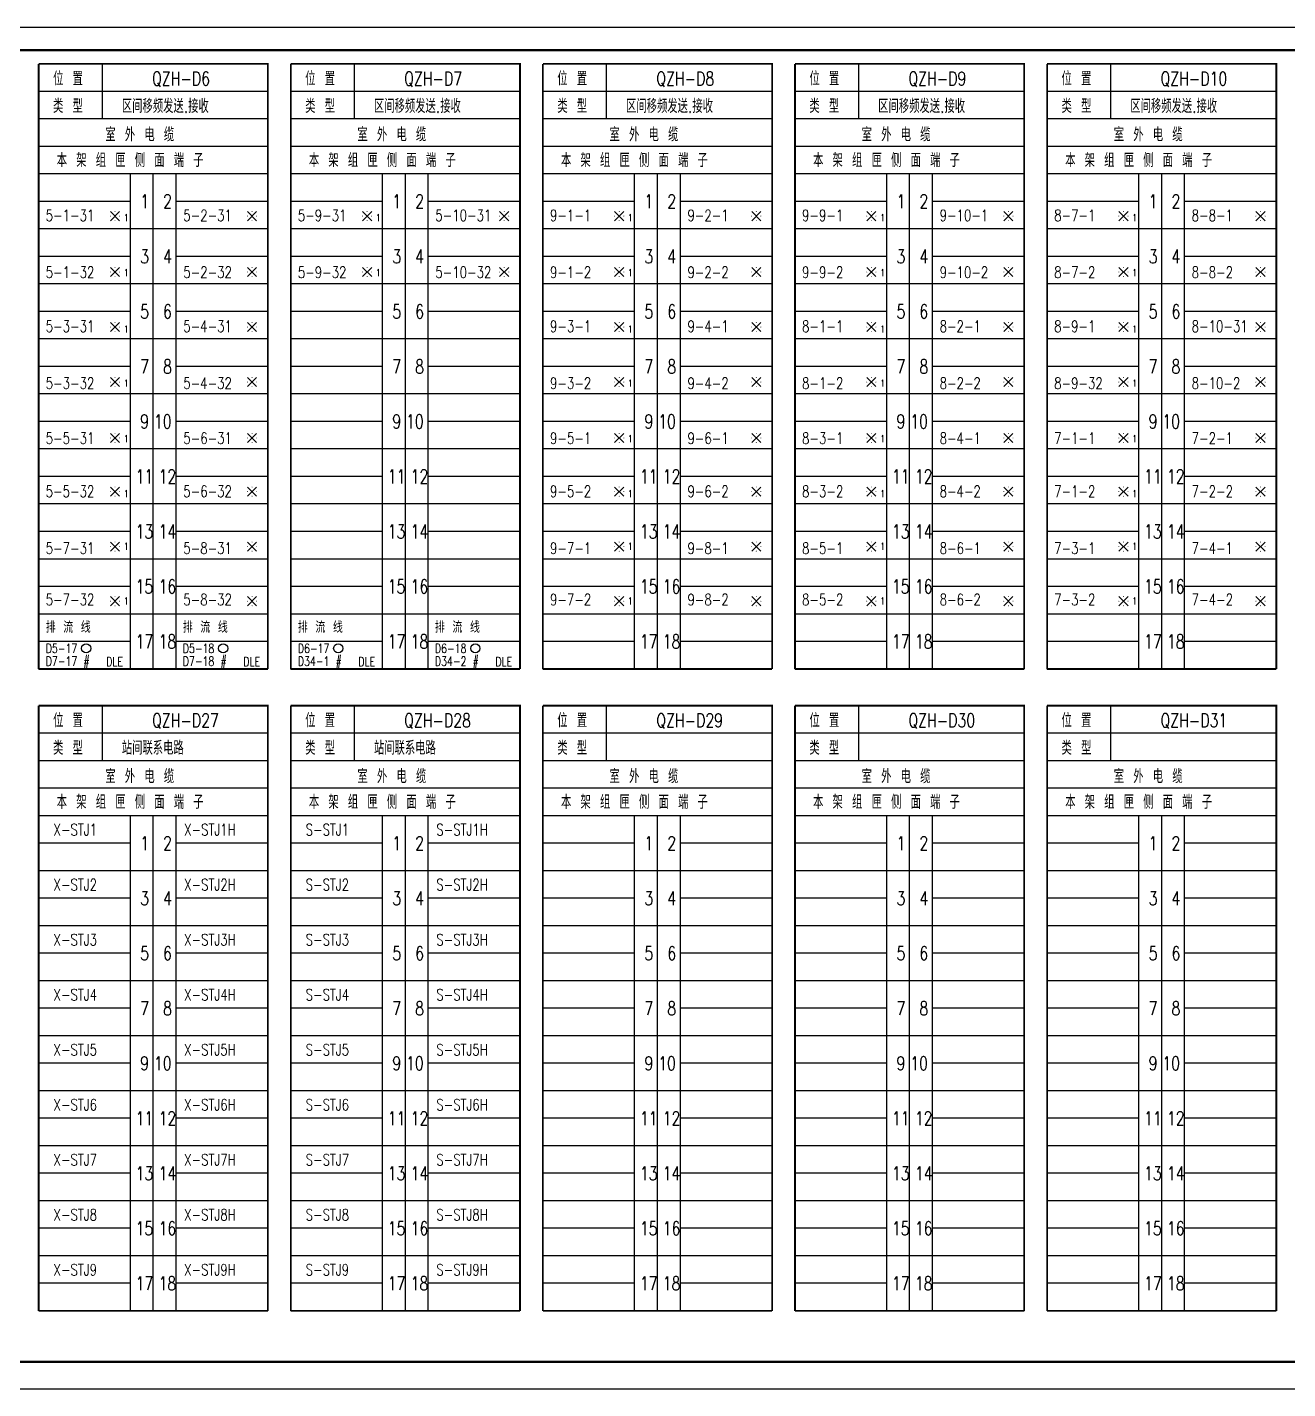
# Model space of a CAD drawing. Extents: x -40 to 1169, y -17 to 280.
# Drawn here: x 272.5 to 547.5, y -17 to 280 of the extents above; entities that cross this region are included whole.
import ezdxf

# ---------------------------------------------------------------- set-up
doc = ezdxf.new("R2010")
doc.units = 0
doc.linetypes.add('0', pattern=[0])
doc.layers.get('0').update_dxf_attribs({"linetype": 'CONTINUOUS'})
doc.layers.add('1', color=1, linetype='0')
doc.layers.add('DEFINE', color=7, linetype='CONTINUOUS')
doc.styles.get("Standard").update_dxf_attribs({"font": 'txt.shx', "bigfont": 'hztxt.shx'})

# ---------------------------------------------------------------- blocks, each defined once
blk = doc.blocks.new('F')
for p, q in [((1, 1), (-1, -1)), ((-1, 1), (1, -1))]:
    blk.add_line(p, q)
at = {"const_width": 0.1}
for points in [[(-1.05, 0, 1), (-0.95, 0, 1)], [(-0.05, 1, 1), (0.05, 1, 1)], [(0.95, 0, 1), (1.05, 0, 1)], [(-0.05, -1, 1), (0.05, -1, 1)]]:
    blk.add_lwpolyline(points, format="xyb", close=True, dxfattribs=at)

msp = doc.modelspace()

# ---------------------------------------------------------------- linework, layer by layer
for p, q in [((-39.85, 280), (1168.75, 280)), ((288.9, 260), (288.9, 272)), ((343.9, 260), (343.9, 272)), ((398.9, 260), (398.9, 272)), ((453.9, 260), (453.9, 272)), ((508.9, 260), (508.9, 272)), ((295, 140), (295, 248)), ((300, 140), (300, 248)), ((305, 140), (305, 248)), ((350, 140), (350, 248)), ((355, 140), (355, 248)), ((360, 140), (360, 248)), ((405, 140), (405, 248)), ((410, 140), (410, 248)), ((415, 140), (415, 248)), ((460, 140), (460, 248)), ((465, 140), (465, 248)), ((470, 140), (470, 248)), ((515, 140), (515, 248)), ((520, 140), (520, 248)), ((525, 140), (525, 248)), ((295, 242), (275, 242)), ((325, 242), (305, 242)), ((350, 242), (330, 242)), ((380, 242), (360, 242)), ((405, 242), (385, 242)), ((435, 242), (415, 242)), ((460, 242), (440, 242)), ((490, 242), (470, 242)), ((515, 242), (495, 242)), ((545, 242), (525, 242)), ((295, 230), (275, 230)), ((325, 230), (305, 230)), ((350, 230), (330, 230)), ((380, 230), (360, 230)), ((405, 230), (385, 230)), ((435, 230), (415, 230)), ((460, 230), (440, 230)), ((490, 230), (470, 230)), ((515, 230), (495, 230)), ((545, 230), (525, 230)), ((295, 218), (275, 218)), ((325, 218), (305, 218)), ((350, 218), (330, 218)), ((380, 218), (360, 218)), ((405, 218), (385, 218)), ((435, 218), (415, 218)), ((460, 218), (440, 218)), ((490, 218), (470, 218)), ((515, 218), (495, 218)), ((545, 218), (525, 218)), ((295, 206), (275, 206)), ((325, 206), (305, 206)), ((350, 206), (330, 206)), ((380, 206), (360, 206)), ((405, 206), (385, 206)), ((435, 206), (415, 206)), ((460, 206), (440, 206)), ((490, 206), (470, 206)), ((515, 206), (495, 206)), ((545, 206), (525, 206)), ((295, 194), (275, 194)), ((325, 194), (305, 194)), ((350, 194), (330, 194)), ((380, 194), (360, 194)), ((405, 194), (385, 194)), ((435, 194), (415, 194)), ((460, 194), (440, 194)), ((490, 194), (470, 194)), ((515, 194), (495, 194)), ((545, 194), (525, 194)), ((295, 182), (275, 182)), ((325, 182), (305, 182)), ((350, 182), (330, 182)), ((380, 182), (360, 182)), ((405, 182), (385, 182)), ((435, 182), (415, 182)), ((460, 182), (440, 182)), ((490, 182), (470, 182)), ((515, 182), (495, 182)), ((545, 182), (525, 182)), ((295, 170), (275, 170)), ((325, 170), (305, 170)), ((350, 170), (330, 170)), ((380, 170), (360, 170)), ((405, 170), (385, 170)), ((435, 170), (415, 170)), ((460, 170), (440, 170)), ((490, 170), (470, 170)), ((515, 170), (495, 170)), ((545, 170), (525, 170)), ((295, 158), (275, 158)), ((325, 158), (305, 158)), ((350, 158), (330, 158)), ((380, 158), (360, 158)), ((405, 158), (385, 158)), ((435, 158), (415, 158)), ((460, 158), (440, 158)), ((490, 158), (470, 158)), ((515, 158), (495, 158)), ((545, 158), (525, 158)), ((295, 146), (275, 146)), ((325, 146), (305, 146)), ((350, 146), (330, 146)), ((380, 146), (360, 146)), ((405, 146), (385, 146)), ((435, 146), (415, 146)), ((460, 146), (440, 146)), ((490, 146), (470, 146)), ((515, 146), (495, 146)), ((545, 146), (525, 146)), ((288.9, 120), (288.9, 132)), ((343.9, 120), (343.9, 132)), ((398.9, 120), (398.9, 132)), ((453.9, 120), (453.9, 132)), ((508.9, 120), (508.9, 132)), ((295, 0), (295, 108)), ((300, 0), (300, 108)), ((305, 0), (305, 108)), ((350, 0), (350, 108)), ((355, 0), (355, 108)), ((360, 0), (360, 108)), ((405, 0), (405, 108)), ((410, 0), (410, 108)), ((415, 0), (415, 108)), ((460, 0), (460, 108)), ((465, 0), (465, 108)), ((470, 0), (470, 108)), ((515, 0), (515, 108)), ((520, 0), (520, 108)), ((525, 0), (525, 108)), ((295, 102), (275, 102)), ((325, 102), (305, 102)), ((350, 102), (330, 102)), ((380, 102), (360, 102)), ((405, 102), (385, 102)), ((435, 102), (415, 102)), ((460, 102), (440, 102)), ((490, 102), (470, 102)), ((515, 102), (495, 102)), ((545, 102), (525, 102)), ((295, 90), (275, 90)), ((325, 90), (305, 90)), ((350, 90), (330, 90)), ((380, 90), (360, 90)), ((405, 90), (385, 90)), ((435, 90), (415, 90)), ((460, 90), (440, 90)), ((490, 90), (470, 90)), ((515, 90), (495, 90)), ((545, 90), (525, 90)), ((295, 78), (275, 78)), ((325, 78), (305, 78)), ((350, 78), (330, 78)), ((380, 78), (360, 78)), ((405, 78), (385, 78)), ((435, 78), (415, 78)), ((460, 78), (440, 78)), ((490, 78), (470, 78)), ((515, 78), (495, 78)), ((545, 78), (525, 78)), ((295, 66), (275, 66)), ((325, 66), (305, 66)), ((350, 66), (330, 66)), ((380, 66), (360, 66)), ((405, 66), (385, 66)), ((435, 66), (415, 66)), ((460, 66), (440, 66)), ((490, 66), (470, 66)), ((515, 66), (495, 66)), ((545, 66), (525, 66)), ((295, 54), (275, 54)), ((325, 54), (305, 54)), ((350, 54), (330, 54)), ((380, 54), (360, 54)), ((405, 54), (385, 54)), ((435, 54), (415, 54)), ((460, 54), (440, 54)), ((490, 54), (470, 54)), ((515, 54), (495, 54)), ((545, 54), (525, 54)), ((295, 42), (275, 42)), ((325, 42), (305, 42)), ((350, 42), (330, 42)), ((380, 42), (360, 42)), ((405, 42), (385, 42)), ((435, 42), (415, 42)), ((460, 42), (440, 42)), ((490, 42), (470, 42)), ((515, 42), (495, 42)), ((545, 42), (525, 42)), ((295, 30), (275, 30)), ((325, 30), (305, 30)), ((350, 30), (330, 30)), ((380, 30), (360, 30)), ((405, 30), (385, 30)), ((435, 30), (415, 30)), ((460, 30), (440, 30)), ((490, 30), (470, 30)), ((515, 30), (495, 30)), ((545, 30), (525, 30)), ((295, 18), (275, 18)), ((325, 18), (305, 18)), ((350, 18), (330, 18)), ((380, 18), (360, 18)), ((405, 18), (385, 18)), ((435, 18), (415, 18)), ((460, 18), (440, 18)), ((490, 18), (470, 18)), ((515, 18), (495, 18)), ((545, 18), (525, 18)), ((295, 6), (275, 6)), ((325, 6), (305, 6)), ((350, 6), (330, 6)), ((380, 6), (360, 6)), ((405, 6), (385, 6)), ((435, 6), (415, 6)), ((460, 6), (440, 6)), ((490, 6), (470, 6)), ((515, 6), (495, 6)), ((545, 6), (525, 6)), ((-39.85, -17), (1168.75, -17))]:
    msp.add_line(p, q)
at = {"flags": 128}
for points, const_width in [([(-14.85, 275), (1163.32, 275)], 0.5), ([(275, 140), (275, 272)], 0.4), ([(330, 140), (330, 272)], 0.4), ([(385, 140), (385, 272)], 0.4), ([(440, 140), (440, 272)], 0.4), ([(495, 140), (495, 272)], 0.4), ([(275, 0), (275, 132)], 0.4), ([(330, 0), (330, 132)], 0.4), ([(385, 0), (385, 132)], 0.4), ([(440, 0), (440, 132)], 0.4), ([(495, 0), (495, 132)], 0.4), ([(983.32, -11.13), (-14.85, -11.13)], 0.5)]:
    msp.add_lwpolyline(points, dxfattribs=dict(at, const_width=const_width))
for centre in [(285.35, 144.5), (315.25, 144.5), (340.35, 144.5), (370.25, 144.5)]:
    msp.add_circle(centre, 1)
at = {"layer": '1', "color": 7}
for p, q in [((325, 266), (275, 266)), ((380, 266), (330, 266)), ((435, 266), (385, 266)), ((490, 266), (440, 266)), ((545, 266), (495, 266)), ((325, 260), (275, 260)), ((380, 260), (330, 260)), ((435, 260), (385, 260)), ((490, 260), (440, 260)), ((545, 260), (495, 260)), ((325, 254), (275, 254)), ((380, 254), (330, 254)), ((435, 254), (385, 254)), ((490, 254), (440, 254)), ((545, 254), (495, 254)), ((325, 248), (275, 248)), ((380, 248), (330, 248)), ((435, 248), (385, 248)), ((490, 248), (440, 248)), ((545, 248), (495, 248)), ((325, 236), (275, 236)), ((380, 236), (330, 236)), ((435, 236), (385, 236)), ((490, 236), (440, 236)), ((545, 236), (495, 236)), ((325, 224), (275, 224)), ((380, 224), (330, 224)), ((435, 224), (385, 224)), ((490, 224), (440, 224)), ((545, 224), (495, 224)), ((325, 212), (275, 212)), ((380, 212), (330, 212)), ((435, 212), (385, 212)), ((490, 212), (440, 212)), ((545, 212), (495, 212)), ((325, 200), (275, 200)), ((380, 200), (330, 200)), ((435, 200), (385, 200)), ((490, 200), (440, 200)), ((545, 200), (495, 200)), ((325, 188), (275, 188)), ((380, 188), (330, 188)), ((435, 188), (385, 188)), ((490, 188), (440, 188)), ((545, 188), (495, 188)), ((325, 176), (275, 176)), ((380, 176), (330, 176)), ((435, 176), (385, 176)), ((490, 176), (440, 176)), ((545, 176), (495, 176)), ((325, 164), (275, 164)), ((380, 164), (330, 164)), ((435, 164), (385, 164)), ((490, 164), (440, 164)), ((545, 164), (495, 164)), ((325, 152), (275, 152)), ((380, 152), (330, 152)), ((435, 152), (385, 152)), ((490, 152), (440, 152)), ((545, 152), (495, 152)), ((325, 126), (275, 126)), ((380, 126), (330, 126)), ((435, 126), (385, 126)), ((490, 126), (440, 126)), ((545, 126), (495, 126)), ((325, 120), (275, 120)), ((380, 120), (330, 120)), ((435, 120), (385, 120)), ((490, 120), (440, 120)), ((545, 120), (495, 120)), ((325, 114), (275, 114)), ((380, 114), (330, 114)), ((435, 114), (385, 114)), ((490, 114), (440, 114)), ((545, 114), (495, 114)), ((325, 108), (275, 108)), ((380, 108), (330, 108)), ((435, 108), (385, 108)), ((490, 108), (440, 108)), ((545, 108), (495, 108)), ((325, 96), (275, 96)), ((380, 96), (330, 96)), ((435, 96), (385, 96)), ((490, 96), (440, 96)), ((545, 96), (495, 96)), ((325, 84), (275, 84)), ((380, 84), (330, 84)), ((435, 84), (385, 84)), ((490, 84), (440, 84)), ((545, 84), (495, 84)), ((325, 72), (275, 72)), ((380, 72), (330, 72)), ((435, 72), (385, 72)), ((490, 72), (440, 72)), ((545, 72), (495, 72)), ((325, 60), (275, 60)), ((380, 60), (330, 60)), ((435, 60), (385, 60)), ((490, 60), (440, 60)), ((545, 60), (495, 60)), ((325, 48), (275, 48)), ((380, 48), (330, 48)), ((435, 48), (385, 48)), ((490, 48), (440, 48)), ((545, 48), (495, 48)), ((325, 36), (275, 36)), ((380, 36), (330, 36)), ((435, 36), (385, 36)), ((490, 36), (440, 36)), ((545, 36), (495, 36)), ((325, 24), (275, 24)), ((380, 24), (330, 24)), ((435, 24), (385, 24)), ((490, 24), (440, 24)), ((545, 24), (495, 24)), ((325, 12), (275, 12)), ((380, 12), (330, 12)), ((435, 12), (385, 12)), ((490, 12), (440, 12)), ((545, 12), (495, 12))]:
    msp.add_line(p, q, dxfattribs=at)
at = {"layer": '1'}
for p, q in [((275, 140), (275, 260)), ((275, 140), (275, 260)), ((330, 140), (330, 260)), ((330, 140), (330, 260)), ((385, 140), (385, 260)), ((385, 140), (385, 260)), ((440, 140), (440, 260)), ((440, 140), (440, 260)), ((495, 140), (495, 260)), ((495, 140), (495, 260)), ((275, 0), (275, 120)), ((275, 0), (275, 120)), ((330, 0), (330, 120)), ((330, 0), (330, 120)), ((385, 0), (385, 120)), ((385, 0), (385, 120)), ((440, 0), (440, 120)), ((440, 0), (440, 120)), ((495, 0), (495, 120)), ((495, 0), (495, 120))]:
    msp.add_line(p, q, dxfattribs=at)
at = {"layer": '1', "color": 7, "const_width": 0.4, "flags": 128}
for points in [[(325, 140), (325, 272), (275, 272)], [(380, 140), (380, 272), (330, 272)], [(435, 140), (435, 272), (385, 272)], [(490, 140), (490, 272), (440, 272)], [(545, 140), (545, 272), (495, 272)], [(325, 140), (275, 140)], [(380, 140), (330, 140)], [(435, 140), (385, 140)], [(490, 140), (440, 140)], [(545, 140), (495, 140)], [(325, 0), (325, 132), (275, 132)], [(380, 0), (380, 132), (330, 132)], [(435, 0), (435, 132), (385, 132)], [(490, 0), (490, 132), (440, 132)], [(545, 0), (545, 132), (495, 132)], [(325, 0), (275, 0)], [(380, 0), (330, 0)], [(435, 0), (385, 0)], [(490, 0), (440, 0)], [(545, 0), (495, 0)]]:
    msp.add_lwpolyline(points, dxfattribs=at)

# ---------------------------------------------------------------- block references
for p in [(291.65, 238.8), (321.55, 238.8), (346.65, 238.8), (376.55, 238.8), (401.65, 238.8), (431.55, 238.8), (456.65, 238.8), (486.55, 238.8), (511.65, 238.8), (541.55, 238.8), (291.65, 226.6), (321.55, 226.6), (346.65, 226.6), (376.55, 226.6), (401.65, 226.6), (431.55, 226.6), (456.65, 226.6), (486.55, 226.6), (511.65, 226.6), (541.55, 226.6), (291.65, 214.6), (321.55, 214.6), (401.65, 214.6), (431.55, 214.6), (456.65, 214.6), (486.55, 214.6), (511.65, 214.6), (541.55, 214.6), (291.65, 202.6), (321.55, 202.6), (401.65, 202.6), (431.55, 202.6), (456.65, 202.6), (486.55, 202.6), (511.65, 202.6), (541.55, 202.6), (291.65, 190.4), (321.55, 190.4), (401.65, 190.4), (431.55, 190.4), (456.65, 190.4), (486.55, 190.4), (511.65, 190.4), (541.55, 190.4), (291.65, 178.7), (321.55, 178.7), (401.65, 178.7), (431.55, 178.7), (456.65, 178.7), (486.55, 178.7), (511.65, 178.7), (541.55, 178.7), (291.65, 166.7), (321.55, 166.7), (401.65, 166.7), (431.55, 166.7), (456.65, 166.7), (486.55, 166.7), (511.65, 166.7), (541.55, 166.7), (291.65, 154.8), (321.55, 154.8), (401.65, 154.8), (431.55, 154.8), (456.65, 154.8), (486.55, 154.8), (511.65, 154.8), (541.55, 154.8)]:
    msp.add_blockref('F', p)

# ---------------------------------------------------------------- texts
for s, height, width, p in [('位 置', 3, 0.75, (278.14, 267.3)), ('位 置', 3, 0.75, (333.14, 267.3)), ('位 置', 3, 0.75, (388.14, 267.3)), ('位 置', 3, 0.75, (443.14, 267.3)), ('位 置', 3, 0.75, (498.14, 267.3)), ('类 型', 3, 0.75, (278.14, 261.3)), ('区间移频发送.接收', 3, 0.75, (293.14, 261.3)), ('类 型', 3, 0.75, (333.14, 261.3)), ('区间移频发送.接收', 3, 0.75, (348.14, 261.3)), ('类 型', 3, 0.75, (388.14, 261.3)), ('区间移频发送.接收', 3, 0.75, (403.14, 261.3)), ('类 型', 3, 0.75, (443.14, 261.3)), ('区间移频发送.接收', 3, 0.75, (458.14, 261.3)), ('类 型', 3, 0.75, (498.14, 261.3)), ('区间移频发送.接收', 3, 0.75, (513.14, 261.3)), ('室 外 电 缆', 3, 0.75, (289.54, 255.1)), ('室 外 电 缆', 3, 0.75, (344.54, 255.1)), ('室 外 电 缆', 3, 0.75, (399.54, 255.1)), ('室 外 电 缆', 3, 0.75, (454.54, 255.1)), ('室 外 电 缆', 3, 0.75, (509.54, 255.1)), ('本 架 组 匣 侧 面 端 子', 3, 0.75, (278.94, 249.5)), ('本 架 组 匣 侧 面 端 子', 3, 0.75, (333.94, 249.5)), ('本 架 组 匣 侧 面 端 子', 3, 0.75, (388.94, 249.5)), ('本 架 组 匣 侧 面 端 子', 3, 0.75, (443.94, 249.5)), ('本 架 组 匣 侧 面 端 子', 3, 0.75, (498.94, 249.5)), ('1', 3, 0.75, (297.14, 240.5)), ('2', 3, 0.75, (302.14, 240.5)), ('1', 3, 0.75, (352.14, 240.5)), ('2', 3, 0.75, (357.14, 240.5)), ('1', 3, 0.75, (407.14, 240.5)), ('2', 3, 0.75, (412.14, 240.5)), ('1', 3, 0.75, (462.14, 240.5)), ('2', 3, 0.75, (467.14, 240.5)), ('1', 3, 0.75, (517.14, 240.5)), ('2', 3, 0.75, (522.14, 240.5)), ('5-1-31', 2.5, 0.75, (276.54, 237.7)), ('1', 1.5, 0.7, (293.64, 237.7)), ('5-2-31', 2.5, 0.75, (306.54, 237.7)), ('5-9-31', 2.5, 0.75, (331.54, 237.7)), ('1', 1.5, 0.7, (348.64, 237.7)), ('5-10-31', 2.5, 0.75, (361.54, 237.7)), ('9-1-1', 2.5, 0.75, (386.54, 237.7)), ('1', 1.5, 0.7, (403.64, 237.7)), ('9-2-1', 2.5, 0.75, (416.54, 237.7)), ('9-9-1', 2.5, 0.75, (441.54, 237.7)), ('1', 1.5, 0.7, (458.64, 237.7)), ('9-10-1', 2.5, 0.75, (471.54, 237.7)), ('8-7-1', 2.5, 0.75, (496.54, 237.7)), ('1', 1.5, 0.7, (513.64, 237.7)), ('8-8-1', 2.5, 0.75, (526.54, 237.7)), ('3', 3, 0.75, (297.14, 228.5)), ('4', 3, 0.75, (302.14, 228.5)), ('3', 3, 0.75, (352.14, 228.5)), ('4', 3, 0.75, (357.14, 228.5)), ('3', 3, 0.75, (407.14, 228.5)), ('4', 3, 0.75, (412.14, 228.5)), ('3', 3, 0.75, (462.14, 228.5)), ('4', 3, 0.75, (467.14, 228.5)), ('3', 3, 0.75, (517.14, 228.5)), ('4', 3, 0.75, (522.14, 228.5)), ('5-1-32', 2.5, 0.75, (276.54, 225.3)), ('1', 1.5, 0.7, (293.64, 225.7)), ('5-2-32', 2.5, 0.75, (306.54, 225.3)), ('5-9-32', 2.5, 0.75, (331.54, 225.3)), ('1', 1.5, 0.7, (348.64, 225.7)), ('5-10-32', 2.5, 0.75, (361.54, 225.3)), ('9-1-2', 2.5, 0.75, (386.54, 225.3)), ('1', 1.5, 0.7, (403.64, 225.7)), ('9-2-2', 2.5, 0.75, (416.54, 225.3)), ('9-9-2', 2.5, 0.75, (441.54, 225.3)), ('1', 1.5, 0.7, (458.64, 225.7)), ('9-10-2', 2.5, 0.75, (471.54, 225.3)), ('8-7-2', 2.5, 0.75, (496.54, 225.3)), ('1', 1.5, 0.7, (513.64, 225.7)), ('8-8-2', 2.5, 0.75, (526.54, 225.3)), ('5', 3, 0.75, (297.14, 216.5)), ('6', 3, 0.75, (302.14, 216.5)), ('5', 3, 0.75, (352.14, 216.5)), ('6', 3, 0.75, (357.14, 216.5)), ('5', 3, 0.75, (407.14, 216.5)), ('6', 3, 0.75, (412.14, 216.5)), ('5', 3, 0.75, (462.14, 216.5)), ('6', 3, 0.75, (467.14, 216.5)), ('5', 3, 0.75, (517.14, 216.5)), ('6', 3, 0.75, (522.14, 216.5)), ('5-3-31', 2.5, 0.75, (276.54, 213.5)), ('1', 1.5, 0.7, (293.64, 213.4)), ('5-4-31', 2.5, 0.75, (306.54, 213.5)), ('9-3-1', 2.5, 0.75, (386.54, 213.5)), ('1', 1.5, 0.7, (403.64, 213.4)), ('9-4-1', 2.5, 0.75, (416.54, 213.5)), ('8-1-1', 2.5, 0.75, (441.54, 213.5)), ('1', 1.5, 0.7, (458.64, 213.4)), ('8-2-1', 2.5, 0.75, (471.54, 213.5)), ('8-9-1', 2.5, 0.75, (496.54, 213.5)), ('1', 1.5, 0.7, (513.64, 213.4)), ('8-10-31', 2.5, 0.75, (526.54, 213.5)), ('7', 3, 0.75, (297.14, 204.5)), ('8', 3, 0.75, (302.14, 204.5)), ('7', 3, 0.75, (352.14, 204.5)), ('8', 3, 0.75, (357.14, 204.5)), ('7', 3, 0.75, (407.14, 204.5)), ('8', 3, 0.75, (412.14, 204.5)), ('7', 3, 0.75, (462.14, 204.5)), ('8', 3, 0.75, (467.14, 204.5)), ('7', 3, 0.75, (517.14, 204.5)), ('8', 3, 0.75, (522.14, 204.5)), ('5-3-32', 2.5, 0.75, (276.54, 201.1)), ('1', 1.5, 0.7, (293.64, 201.6)), ('5-4-32', 2.5, 0.75, (306.54, 201.1)), ('9-3-2', 2.5, 0.75, (386.54, 201.1)), ('1', 1.5, 0.7, (403.64, 201.6)), ('9-4-2', 2.5, 0.75, (416.54, 201.1)), ('8-1-2', 2.5, 0.75, (441.54, 201.1)), ('1', 1.5, 0.7, (458.64, 201.6)), ('8-2-2', 2.5, 0.75, (471.54, 201.1)), ('8-9-32', 2.5, 0.75, (496.54, 201.1)), ('1', 1.5, 0.7, (513.64, 201.6)), ('8-10-2', 2.5, 0.75, (526.54, 201.1)), ('9', 3, 0.75, (297.14, 192.5)), ('10', 3, 0.75, (300.14, 192.5)), ('9', 3, 0.75, (352.14, 192.5)), ('10', 3, 0.75, (355.14, 192.5)), ('9', 3, 0.75, (407.14, 192.5)), ('10', 3, 0.75, (410.14, 192.5)), ('9', 3, 0.75, (462.14, 192.5)), ('10', 3, 0.75, (465.14, 192.5)), ('9', 3, 0.75, (517.14, 192.5)), ('10', 3, 0.75, (520.14, 192.5)), ('5-5-31', 2.5, 0.75, (276.54, 189.1)), ('1', 1.5, 0.7, (293.64, 189.5)), ('5-6-31', 2.5, 0.75, (306.54, 189.1)), ('9-5-1', 2.5, 0.75, (386.54, 189.1)), ('1', 1.5, 0.7, (403.64, 189.5)), ('9-6-1', 2.5, 0.75, (416.54, 189.1)), ('8-3-1', 2.5, 0.75, (441.54, 189.1)), ('1', 1.5, 0.7, (458.64, 189.5)), ('8-4-1', 2.5, 0.75, (471.54, 189.1)), ('7-1-1', 2.5, 0.75, (496.54, 189.1)), ('1', 1.5, 0.7, (513.64, 189.5)), ('7-2-1', 2.5, 0.75, (526.54, 189.1)), ('11', 3, 0.75, (296.14, 180.5)), ('12', 3, 0.75, (301.14, 180.5)), ('11', 3, 0.75, (351.14, 180.5)), ('12', 3, 0.75, (356.14, 180.5)), ('11', 3, 0.75, (406.14, 180.5)), ('12', 3, 0.75, (411.14, 180.5)), ('11', 3, 0.75, (461.14, 180.5)), ('12', 3, 0.75, (466.14, 180.5)), ('11', 3, 0.75, (516.14, 180.5)), ('12', 3, 0.75, (521.14, 180.5)), ('5-5-32', 2.5, 0.75, (276.54, 177.5)), ('1', 1.5, 0.7, (293.64, 177.5)), ('5-6-32', 2.5, 0.75, (306.54, 177.5)), ('9-5-2', 2.5, 0.75, (386.54, 177.5)), ('1', 1.5, 0.7, (403.64, 177.5)), ('9-6-2', 2.5, 0.75, (416.54, 177.5)), ('8-3-2', 2.5, 0.75, (441.54, 177.5)), ('1', 1.5, 0.7, (458.64, 177.5)), ('8-4-2', 2.5, 0.75, (471.54, 177.5)), ('7-1-2', 2.5, 0.75, (496.54, 177.5)), ('1', 1.5, 0.7, (513.64, 177.5)), ('7-2-2', 2.5, 0.75, (526.54, 177.5)), ('13', 3, 0.75, (296.14, 168.5)), ('14', 3, 0.75, (301.14, 168.5)), ('13', 3, 0.75, (351.14, 168.5)), ('14', 3, 0.75, (356.14, 168.5)), ('13', 3, 0.75, (406.14, 168.5)), ('14', 3, 0.75, (411.14, 168.5)), ('13', 3, 0.75, (461.14, 168.5)), ('14', 3, 0.75, (466.14, 168.5)), ('13', 3, 0.75, (516.14, 168.5)), ('14', 3, 0.75, (521.14, 168.5)), ('5-7-31', 2.5, 0.75, (276.54, 165.1)), ('1', 1.5, 0.7, (293.64, 166)), ('5-8-31', 2.5, 0.75, (306.54, 165.1)), ('9-7-1', 2.5, 0.75, (386.54, 165.1)), ('1', 1.5, 0.7, (403.64, 166)), ('9-8-1', 2.5, 0.75, (416.54, 165.1)), ('8-5-1', 2.5, 0.75, (441.54, 165.1)), ('1', 1.5, 0.7, (458.64, 166)), ('8-6-1', 2.5, 0.75, (471.54, 165.1)), ('7-3-1', 2.5, 0.75, (496.54, 165.1)), ('1', 1.5, 0.7, (513.64, 166)), ('7-4-1', 2.5, 0.75, (526.54, 165.1)), ('15', 3, 0.75, (296.14, 156.5)), ('16', 3, 0.75, (301.14, 156.5)), ('15', 3, 0.75, (351.14, 156.5)), ('16', 3, 0.75, (356.14, 156.5)), ('15', 3, 0.75, (406.14, 156.5)), ('16', 3, 0.75, (411.14, 156.5)), ('15', 3, 0.75, (461.14, 156.5)), ('16', 3, 0.75, (466.14, 156.5)), ('15', 3, 0.75, (516.14, 156.5)), ('16', 3, 0.75, (521.14, 156.5)), ('5-7-32', 2.5, 0.75, (276.54, 153.9)), ('1', 1.5, 0.7, (293.64, 154.1)), ('5-8-32', 2.5, 0.75, (306.54, 153.9)), ('9-7-2', 2.5, 0.75, (386.54, 153.9)), ('1', 1.5, 0.7, (403.64, 154.1)), ('9-8-2', 2.5, 0.75, (416.54, 153.9)), ('8-5-2', 2.5, 0.75, (441.54, 153.9)), ('1', 1.5, 0.7, (458.64, 154.1)), ('8-6-2', 2.5, 0.75, (471.54, 153.9)), ('7-3-2', 2.5, 0.75, (496.54, 153.9)), ('1', 1.5, 0.7, (513.64, 154.1)), ('7-4-2', 2.5, 0.75, (526.54, 153.9)), ('排 流 线', 2.5, 0.75, (276.54, 147.9)), ('排 流 线', 2.5, 0.75, (306.44, 147.9)), ('排 流 线', 2.5, 0.75, (331.54, 147.9)), ('排 流 线', 2.5, 0.75, (361.44, 147.9)), ('17', 3, 0.75, (296.14, 144.5)), ('18', 3, 0.75, (301.14, 144.5)), ('17', 3, 0.75, (351.14, 144.5)), ('18', 3, 0.75, (356.14, 144.5)), ('17', 3, 0.75, (406.14, 144.5)), ('18', 3, 0.75, (411.14, 144.5)), ('17', 3, 0.75, (461.14, 144.5)), ('18', 3, 0.75, (466.14, 144.5)), ('17', 3, 0.75, (516.14, 144.5)), ('18', 3, 0.75, (521.14, 144.5)), ('D5-17', 2, 0.75, (276.54, 143.5)), ('D7-17 #', 2, 0.75, (276.54, 140.7)), ('DLE', 2, 0.75, (289.74, 140.6)), ('D5-18', 2, 0.75, (306.44, 143.5)), ('D7-18 #', 2, 0.75, (306.44, 140.7)), ('DLE', 2, 0.75, (319.64, 140.6)), ('D6-17', 2, 0.75, (331.54, 143.5)), ('D34-1 #', 2, 0.75, (331.54, 140.7)), ('DLE', 2, 0.75, (344.74, 140.6)), ('D6-18', 2, 0.75, (361.44, 143.5)), ('D34-2 #', 2, 0.75, (361.44, 140.7)), ('DLE', 2, 0.75, (374.64, 140.6)), ('位 置', 3, 0.75, (278.14, 127.3)), ('位 置', 3, 0.75, (333.14, 127.3)), ('位 置', 3, 0.75, (388.14, 127.3)), ('位 置', 3, 0.75, (443.14, 127.3)), ('位 置', 3, 0.75, (498.14, 127.3)), ('类 型', 3, 0.75, (278.14, 121.3)), ('站间联系电路', 3, 0.75, (293.14, 121.3)), ('类 型', 3, 0.75, (333.14, 121.3)), ('站间联系电路', 3, 0.75, (348.14, 121.3)), ('类 型', 3, 0.75, (388.14, 121.3)), ('类 型', 3, 0.75, (443.14, 121.3)), ('类 型', 3, 0.75, (498.14, 121.3)), ('室 外 电 缆', 3, 0.75, (289.54, 115.1)), ('室 外 电 缆', 3, 0.75, (344.54, 115.1)), ('室 外 电 缆', 3, 0.75, (399.54, 115.1)), ('室 外 电 缆', 3, 0.75, (454.54, 115.1)), ('室 外 电 缆', 3, 0.75, (509.54, 115.1)), ('本 架 组 匣 侧 面 端 子', 3, 0.75, (278.94, 109.5)), ('本 架 组 匣 侧 面 端 子', 3, 0.75, (333.94, 109.5)), ('本 架 组 匣 侧 面 端 子', 3, 0.75, (388.94, 109.5)), ('本 架 组 匣 侧 面 端 子', 3, 0.75, (443.94, 109.5)), ('本 架 组 匣 侧 面 端 子', 3, 0.75, (498.94, 109.5)), ('X-STJ1', 2.5, 0.75, (278.24, 103.7)), ('X-STJ1H', 2.5, 0.75, (306.74, 103.7)), ('S-STJ1', 2.5, 0.75, (333.24, 103.7)), ('S-STJ1H', 2.5, 0.75, (361.74, 103.7)), ('1', 3, 0.75, (297.14, 100.5)), ('2', 3, 0.75, (302.14, 100.5)), ('1', 3, 0.75, (352.14, 100.5)), ('2', 3, 0.75, (357.14, 100.5)), ('1', 3, 0.75, (407.14, 100.5)), ('2', 3, 0.75, (412.14, 100.5)), ('1', 3, 0.75, (462.14, 100.5)), ('2', 3, 0.75, (467.14, 100.5)), ('1', 3, 0.75, (517.14, 100.5)), ('2', 3, 0.75, (522.14, 100.5)), ('X-STJ2', 2.5, 0.75, (278.24, 91.7)), ('X-STJ2H', 2.5, 0.75, (306.74, 91.7)), ('S-STJ2', 2.5, 0.75, (333.24, 91.7)), ('S-STJ2H', 2.5, 0.75, (361.74, 91.7)), ('3', 3, 0.75, (297.14, 88.5)), ('4', 3, 0.75, (302.14, 88.5)), ('3', 3, 0.75, (352.14, 88.5)), ('4', 3, 0.75, (357.14, 88.5)), ('3', 3, 0.75, (407.14, 88.5)), ('4', 3, 0.75, (412.14, 88.5)), ('3', 3, 0.75, (462.14, 88.5)), ('4', 3, 0.75, (467.14, 88.5)), ('3', 3, 0.75, (517.14, 88.5)), ('4', 3, 0.75, (522.14, 88.5)), ('X-STJ3', 2.5, 0.75, (278.24, 79.7)), ('X-STJ3H', 2.5, 0.75, (306.74, 79.7)), ('S-STJ3', 2.5, 0.75, (333.24, 79.7)), ('S-STJ3H', 2.5, 0.75, (361.74, 79.7)), ('5', 3, 0.75, (297.14, 76.5)), ('6', 3, 0.75, (302.14, 76.5)), ('5', 3, 0.75, (352.14, 76.5)), ('6', 3, 0.75, (357.14, 76.5)), ('5', 3, 0.75, (407.14, 76.5)), ('6', 3, 0.75, (412.14, 76.5)), ('5', 3, 0.75, (462.14, 76.5)), ('6', 3, 0.75, (467.14, 76.5)), ('5', 3, 0.75, (517.14, 76.5)), ('6', 3, 0.75, (522.14, 76.5)), ('X-STJ4', 2.5, 0.75, (278.24, 67.7)), ('X-STJ4H', 2.5, 0.75, (306.74, 67.7)), ('S-STJ4', 2.5, 0.75, (333.24, 67.7)), ('S-STJ4H', 2.5, 0.75, (361.74, 67.7)), ('7', 3, 0.75, (297.14, 64.5)), ('8', 3, 0.75, (302.14, 64.5)), ('7', 3, 0.75, (352.14, 64.5)), ('8', 3, 0.75, (357.14, 64.5)), ('7', 3, 0.75, (407.14, 64.5)), ('8', 3, 0.75, (412.14, 64.5)), ('7', 3, 0.75, (462.14, 64.5)), ('8', 3, 0.75, (467.14, 64.5)), ('7', 3, 0.75, (517.14, 64.5)), ('8', 3, 0.75, (522.14, 64.5)), ('X-STJ5', 2.5, 0.75, (278.24, 55.7)), ('X-STJ5H', 2.5, 0.75, (306.74, 55.7)), ('S-STJ5', 2.5, 0.75, (333.24, 55.7)), ('S-STJ5H', 2.5, 0.75, (361.74, 55.7)), ('9', 3, 0.75, (297.14, 52.5)), ('10', 3, 0.75, (300.14, 52.5)), ('9', 3, 0.75, (352.14, 52.5)), ('10', 3, 0.75, (355.14, 52.5)), ('9', 3, 0.75, (407.14, 52.5)), ('10', 3, 0.75, (410.14, 52.5)), ('9', 3, 0.75, (462.14, 52.5)), ('10', 3, 0.75, (465.14, 52.5)), ('9', 3, 0.75, (517.14, 52.5)), ('10', 3, 0.75, (520.14, 52.5)), ('X-STJ6', 2.5, 0.75, (278.24, 43.7)), ('X-STJ6H', 2.5, 0.75, (306.74, 43.7)), ('S-STJ6', 2.5, 0.75, (333.24, 43.7)), ('S-STJ6H', 2.5, 0.75, (361.74, 43.7)), ('11', 3, 0.75, (296.14, 40.5)), ('12', 3, 0.75, (301.14, 40.5)), ('11', 3, 0.75, (351.14, 40.5)), ('12', 3, 0.75, (356.14, 40.5)), ('11', 3, 0.75, (406.14, 40.5)), ('12', 3, 0.75, (411.14, 40.5)), ('11', 3, 0.75, (461.14, 40.5)), ('12', 3, 0.75, (466.14, 40.5)), ('11', 3, 0.75, (516.14, 40.5)), ('12', 3, 0.75, (521.14, 40.5)), ('X-STJ7', 2.5, 0.75, (278.24, 31.7)), ('X-STJ7H', 2.5, 0.75, (306.74, 31.7)), ('S-STJ7', 2.5, 0.75, (333.24, 31.7)), ('S-STJ7H', 2.5, 0.75, (361.74, 31.7)), ('13', 3, 0.75, (296.14, 28.5)), ('14', 3, 0.75, (301.14, 28.5)), ('13', 3, 0.75, (351.14, 28.5)), ('14', 3, 0.75, (356.14, 28.5)), ('13', 3, 0.75, (406.14, 28.5)), ('14', 3, 0.75, (411.14, 28.5)), ('13', 3, 0.75, (461.14, 28.5)), ('14', 3, 0.75, (466.14, 28.5)), ('13', 3, 0.75, (516.14, 28.5)), ('14', 3, 0.75, (521.14, 28.5)), ('X-STJ8', 2.5, 0.75, (278.24, 19.7)), ('X-STJ8H', 2.5, 0.75, (306.74, 19.7)), ('S-STJ8', 2.5, 0.75, (333.24, 19.7)), ('S-STJ8H', 2.5, 0.75, (361.74, 19.7)), ('15', 3, 0.75, (296.14, 16.5)), ('16', 3, 0.75, (301.14, 16.5)), ('15', 3, 0.75, (351.14, 16.5)), ('16', 3, 0.75, (356.14, 16.5)), ('15', 3, 0.75, (406.14, 16.5)), ('16', 3, 0.75, (411.14, 16.5)), ('15', 3, 0.75, (461.14, 16.5)), ('16', 3, 0.75, (466.14, 16.5)), ('15', 3, 0.75, (516.14, 16.5)), ('16', 3, 0.75, (521.14, 16.5)), ('X-STJ9', 2.5, 0.75, (278.24, 7.7)), ('X-STJ9H', 2.5, 0.75, (306.74, 7.7)), ('S-STJ9', 2.5, 0.75, (333.24, 7.7)), ('S-STJ9H', 2.5, 0.75, (361.74, 7.7)), ('17', 3, 0.75, (296.14, 4.5)), ('18', 3, 0.75, (301.14, 4.5)), ('17', 3, 0.75, (351.14, 4.5)), ('18', 3, 0.75, (356.14, 4.5)), ('17', 3, 0.75, (406.14, 4.5)), ('18', 3, 0.75, (411.14, 4.5)), ('17', 3, 0.75, (461.14, 4.5)), ('18', 3, 0.75, (466.14, 4.5)), ('17', 3, 0.75, (516.14, 4.5)), ('18', 3, 0.75, (521.14, 4.5))]:
    msp.add_text(s, height=height, dxfattribs=dict(width=width)).set_placement(p)
at = {"layer": 'DEFINE', "color": 5, "width": 0.75}
for s, p in [('QZH-D6', (299.74, 267.3)), ('QZH-D7', (354.74, 267.3)), ('QZH-D8', (409.74, 267.3)), ('QZH-D9', (464.74, 267.3)), ('QZH-D10', (519.74, 267.3)), ('QZH-D27', (299.74, 127.3)), ('QZH-D28', (354.74, 127.3)), ('QZH-D29', (409.74, 127.3)), ('QZH-D30', (464.74, 127.3)), ('QZH-D31', (519.74, 127.3))]:
    msp.add_text(s, height=3, dxfattribs=at).set_placement(p)

doc.saveas('drawing.dxf')
